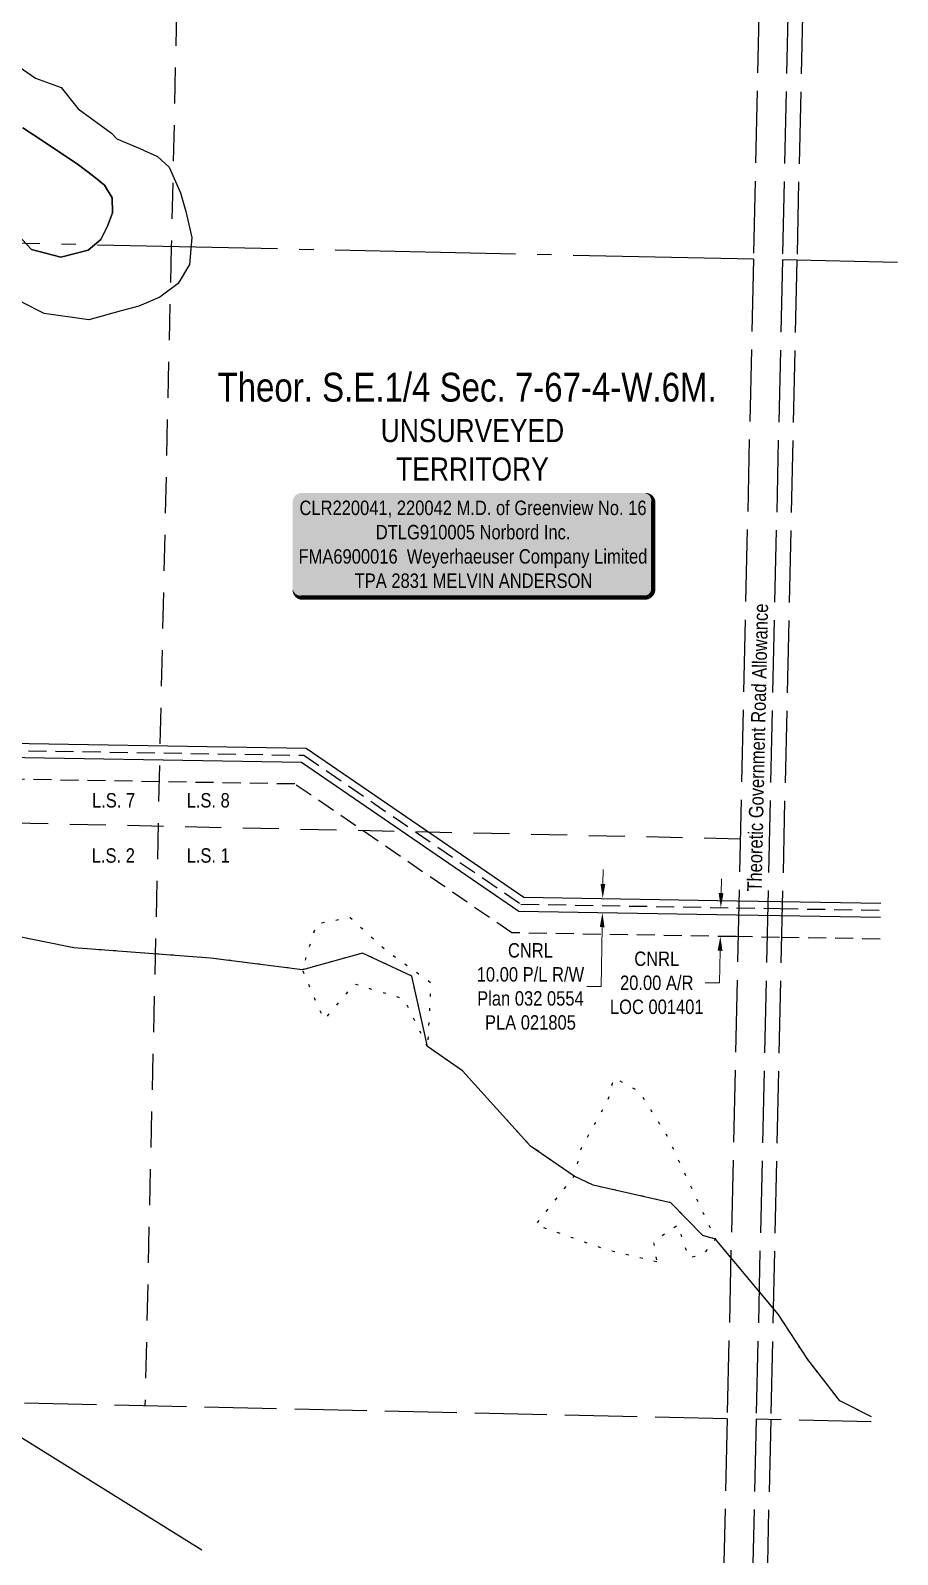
# Model space of a CAD drawing. Extents: x 395442 to 398211, y 6070208 to 6072971.
# Drawn here: x 397555 to 398156, y 6071133 to 6072190 of the extents above; entities that cross this region are included whole.
import ezdxf
from ezdxf.enums import TextEntityAlignment as Align

# ---------------------------------------------------------------- set-up
doc = ezdxf.new("R2010")
doc.units = 0
doc.header["$LTSCALE"] = 5
doc.header["$PDSIZE"] = 0.5
for name, pattern in [('foc-ACCESSROAD', [3.75, 2.5, -1.25]), ('foc-LSD', [8, 5, -3]), ('foc-QUARTERLINE', [33, 25, -3, 2, -3]), ('foc-UNSURVEYED', [12.5, 10, -2.5]), ('foc-WHEELTRACKS', [2, 0.4, -1.6])]:
    doc.linetypes.add(name, pattern=pattern)
doc.layers.get('Defpoints').update_dxf_attribs({"color": 9})
for name, color, linetype in [('C-AR', 13, 'foc-ACCESSROAD'), ('C-RW', 13, 'Continuous'), ('C-SYMBOL', 7, 'Continuous'), ('L-ROAD-T', 7, 'Continuous'), ('L-SECQ', 8, 'foc-QUARTERLINE'), ('L-SECTION-LSD', 7, 'foc-LSD'), ('L-TITLEDB', 4, 'Continuous'), ('L-UNS-T', 3, 'Continuous'), ('L-USEC', 7, 'foc-UNSURVEYED'), ('T-WATER-P3', 160, 'foc-WHEELTRACKS'), ('WETLAND', 143, 'Continuous')]:
    doc.layers.add(name, color=color, linetype=linetype)
doc.layers.add('C-AR-T', color=13, linetype='Continuous', lineweight=9)
doc.layers.add('C-RW-T', color=13, linetype='Continuous', lineweight=9)
doc.styles.add('100L', font='ARIALN.TTF', dxfattribs={"height": 11})
doc.styles.add('175L', font='ARIALN.TTF', dxfattribs={"height": 20})
doc.styles.add('80', font='ARIALN.TTF', dxfattribs={"height": 10})
doc.styles.add('80CG', font='ARIALN.TTF', dxfattribs={"height": 10})
doc.styles.add('80L', font='ARIALN.TTF', dxfattribs={"height": 10})
doc.styles.add('foc-LtypeFont', font='ARIALN.TTF', dxfattribs={"height": 7.35})
doc.linetypes.add('foc-TOPO-flowdirection-NOLINE', pattern='A,0,[">",foc-LtypeFont,S=0.3,R=0,X=0,Y=-0.945],-20,[">",foc-LtypeFont,S=0.3,R=0,X=0,Y=-0.945],0', length=20)
doc.dimstyles.new('Compass 5 000', dxfattribs={"dimscale": 5, "dimtxt": 9, "dimasz": 2, "dimexe": 0.2, "dimexo": 0.0625, "dimgap": 0.5, "dimtad": 0, "dimtih": 1, "dimtoh": 1, "dimzin": 0, "dimdsep": 46, "dimtxsty": '80CG', "dimcen": 0.1, "dimse1": 1, "dimse2": 1, "dimclrd": 256, "dimclrt": 256, "dimaunit": 1, "dimadec": 4, "dimazin": 0, "dimtfac": 0.06, "dimtofl": 0, "dimtmove": 0, "dimatfit": 1, "dimfxl": 0.2, "dimtolj": 1, "dimtzin": 0, "dimlwd": -1, "dimarcsym": 0})

# ---------------------------------------------------------------- blocks, each defined once
blk = doc.blocks.new('*D500')
at = {"layer": 'C-RW-T', "transparency": 16777216}
for p, q in [((397935.6, 6072297.7), (397935.9, 6072307.7)), ((397935.1, 6072272.7), (397934.5, 6072246.7)), ((397934.5, 6072246.7), (397924.5, 6072246.7))]:
    blk.add_line(p, q, dxfattribs=at)
for points in [[(397934, 6072297.8), (397937.3, 6072297.7), (397935.4, 6072287.7)], [(397933.4, 6072272.8), (397936.8, 6072272.7), (397935.3, 6072282.7)]]:
    blk.add_solid(points, dxfattribs=at)
at = {"layer": 'Defpoints', "color": 0, "transparency": 16777216}
for p in [(397911.9, 6072288.3), (397911.8, 6072283.3), (397935.3, 6072282.7)]:
    blk.add_point(p, dxfattribs=at)
at = {"layer": 'C-RW-T', "transparency": 16777216, "insert": (397885.8, 6072246.7), "char_height": 10, "attachment_point": 5, "style": '80CG'}
blk.add_mtext('\\A1;CNRL\\P5.00 P/L R/W\\PPlan 092 9954\\PPLA 061497', dxfattribs=at)
blk = doc.blocks.new('*D503')
at = {"layer": 'C-AR-T', "transparency": 16777216}
for p, q in [((398033.8, 6071591.2), (398034, 6071601.2)), ((398033.1, 6071551.2), (398032.7, 6071529)), ((398032.7, 6071529), (398022.7, 6071529))]:
    blk.add_line(p, q, dxfattribs=at)
for points in [[(398032.1, 6071591.3), (398035.5, 6071591.2), (398033.6, 6071581.2)], [(398031.4, 6071551.3), (398034.8, 6071551.2), (398033.3, 6071561.2)]]:
    blk.add_solid(points, dxfattribs=at)
at = {"layer": 'Defpoints', "color": 0, "transparency": 16777216}
for p in [(397984.7, 6071582.1), (397984.3, 6071562.1), (398033.3, 6071561.2)]:
    blk.add_point(p, dxfattribs=at)
at = {"layer": 'C-AR-T', "transparency": 16777216, "insert": (397989.2, 6071529), "char_height": 10, "attachment_point": 5, "style": '80CG'}
blk.add_mtext('\\A1;CNRL\\P20.00 A/R\\PLOC 001401', dxfattribs=at)
blk = doc.blocks.new('*D504')
at = {"layer": 'C-RW-T', "transparency": 16777216}
for p, q in [((397951.9, 6071597.6), (397952, 6071607.6)), ((397951.4, 6071567.6), (397950.7, 6071526.5)), ((397950.7, 6071526.5), (397940.7, 6071526.5))]:
    blk.add_line(p, q, dxfattribs=at)
for points in [[(397950.2, 6071597.6), (397953.5, 6071597.5), (397951.7, 6071587.6)], [(397949.7, 6071567.7), (397953, 6071567.6), (397951.5, 6071577.6)]]:
    blk.add_solid(points, dxfattribs=at)
at = {"layer": 'Defpoints', "color": 0, "transparency": 16777216}
for p in [(397920.1, 6071588.1), (397919.9, 6071578.2), (397951.7, 6071587.6)]:
    blk.add_point(p, dxfattribs=at)
at = {"layer": 'C-RW-T', "transparency": 16777216, "insert": (397901.6, 6071526.5), "char_height": 10, "attachment_point": 5, "style": '80CG'}
blk.add_mtext('\\A1;CNRL\\P10.00 P/L R/W\\PPlan 032 0554\\PPLA 021805', dxfattribs=at)
blk = doc.blocks.new('*U608')
h = blk.add_hatch(color=255)
edge = h.paths.add_edge_path()
edge.add_line((-119, -37), (119, -37))
edge.add_arc((119, -31), 6, 270, 360)
edge.add_line((125, -31), (125, 29.5))
edge.add_arc((119, 29.5), 6, 0, 90)
edge.add_line((119, 35.5), (-119, 35.5))
edge.add_arc((-119, 29.5), 6, 90, 180)
edge.add_line((-125, 29.5), (-125, -31))
edge.add_arc((-119, -31), 6, 180, 270)
at = {"color": 44, "flags": 128}
blk.add_lwpolyline([(-119, -37, 3, 3, 0), (119, -37, 3, 3, 0.414214), (125, -31, 3, 3, 0), (125, 29.5, 3, 0, 0.414214), (119, 35.5, 0, 0, 0), (-119, 35.5, 0, 0, 0.414214), (-125, 29.5, 0, 0, 0), (-125, -31, 0, 3, 0.414214)], format="xyseb", close=True, dxfattribs=at)
at = {"color": 44, "style": '80'}
blk.add_attdef('ENTER_TEXT_001', (-36, -5), '', height=10, dxfattribs=at)

msp = doc.modelspace()

# ---------------------------------------------------------------- linework, layer by layer
at = {"layer": 'C-AR'}
msp.add_lwpolyline([(398144.108, 6071559.372), (398074.314, 6071560.553), (398044.154, 6071561.063), (397888.692, 6071563.695), (397738.164, 6071666.953), (397491.922, 6071671.039), (397346.142, 6071753.507), (397328.869, 6071754.869), (397330.457, 6071774.87), (397355.368, 6071772.84), (397359.036, 6071769.182), (397497.339, 6071690.95), (397744.512, 6071686.848), (397895.045, 6071583.587), (398044.606, 6071581.056), (398074.766, 6071580.545), (398144.56, 6071579.364)], dxfattribs=at)
at = {"layer": 'C-RW'}
for points in [[(397498.689, 6071695.926), (397746.081, 6071691.82), (397897.048, 6071588.483), (398044.718, 6071586.002), (398074.878, 6071585.495), (398144.673, 6071584.321)], [(398144.447, 6071574.365), (398074.653, 6071575.548), (398044.493, 6071576.058), (397893.456, 6071578.614), (397742.925, 6071681.874), (397495.985, 6071685.972)]]:
    msp.add_lwpolyline(points, dxfattribs=at)
at = {"layer": 'L-SECQ'}
for p, q in [((398056.211, 6072030.858), (397248.821, 6072048.49)), ((398156.151, 6072028.672), (398076.315, 6072030.418))]:
    msp.add_line(p, q, dxfattribs=at)
at = {"layer": 'L-SECTION-LSD'}
for p, q in [((397670.77, 6072843.805), (397652.516, 6072039.674)), ((397652.516, 6072039.674), (397634.265, 6071235.543)), ((398047.122, 6071628.792), (397239.658, 6071646.425))]:
    msp.add_line(p, q, dxfattribs=at)
at = {"layer": 'L-TITLEDB', "flags": 128}
msp.add_lwpolyline([(396349.127, 6072025.466), (396417.728, 6071976.189), (396991.704, 6071564.737, 0.01771834), (397092.593, 6071497.683), (397673.624, 6071135.867)], format="xyb", dxfattribs=at)
at = {"layer": 'L-USEC'}
for p, q in [((398074.392, 6072834.989), (398056.211, 6072030.858)), ((398094.497, 6072834.549), (398076.315, 6072030.418)), ((398104.548, 6072834.307), (398086.367, 6072030.176)), ((398056.211, 6072030.858), (398038.034, 6071226.726)), ((398076.315, 6072030.403), (398058.139, 6071226.287)), ((398086.367, 6072030.176), (398068.19, 6071226.045)), ((398038.034, 6071226.726), (397230.495, 6071244.36)), ((398038.034, 6071226.726), (398035.776, 6071126.79)), ((398058.138, 6071226.272), (398055.88, 6071126.335)), ((398137.973, 6071224.542), (398058.139, 6071226.287)), ((398068.19, 6071226.045), (398065.932, 6071126.108))]:
    msp.add_line(p, q, dxfattribs=at)
at = {"layer": 'T-WATER-P3', "linetype": 'foc-TOPO-flowdirection-NOLINE', "flags": 128}
for points in [[(397743.505, 6071538.125), (397679.746, 6071546.207), (397584.999, 6071553.328), (397542.661, 6071561.817), (397435.034, 6071607.566)], [(397830.207, 6071484.8), (397819.302, 6071533.763), (397785.193, 6071549.646), (397743.505, 6071538.125)], [(397931.992, 6071394.889), (397901.733, 6071415.845), (397854.551, 6071467.907), (397830.207, 6071484.8)], [(398029.842, 6071351.304), (398021.076, 6071353.88), (397998.943, 6071376.541), (397945.189, 6071388.663), (397931.992, 6071394.889)], [(398138.052, 6071228.035), (398116.084, 6071239.167), (398093.882, 6071267.718), (398073.35, 6071299.319), (398029.842, 6071351.304)]]:
    msp.add_lwpolyline(points, dxfattribs=at)
at = {"layer": 'T-WATER-P3', "flags": 128}
for points in [[(397743.505, 6071538.125), (397679.746, 6071546.207), (397584.999, 6071553.328), (397542.661, 6071561.817), (397435.034, 6071607.566)], [(397830.207, 6071484.8), (397819.302, 6071533.763), (397785.193, 6071549.646), (397743.505, 6071538.125)], [(397931.992, 6071394.889), (397901.733, 6071415.845), (397854.551, 6071467.907), (397830.207, 6071484.8)], [(398029.842, 6071351.304), (398021.076, 6071353.88), (397998.943, 6071376.541), (397945.189, 6071388.663), (397931.992, 6071394.889)], [(398138.052, 6071228.035), (398116.084, 6071239.167), (398093.882, 6071267.718), (398073.35, 6071299.319), (398029.842, 6071351.304)]]:
    msp.add_lwpolyline(points, dxfattribs=at)
for points in [[(397830.207, 6071484.8), (397814.049, 6071517.732), (397779.406, 6071528.181), (397758.441, 6071503.385), (397743.505, 6071538.125), (397753.362, 6071569.992), (397776.479, 6071574.453), (397802.746, 6071550.489), (397832.576, 6071529.235), (397830.207, 6071484.8)], [(397989.212, 6071335.427), (397954.992, 6071343.66), (397905.138, 6071361.025), (397931.992, 6071394.889), (397937.059, 6071414.644), (397955.347, 6071447.395), (397959.495, 6071463.139), (397976.904, 6071453.798), (397996.61, 6071422.457), (398029.842, 6071351.304), (398022.016, 6071341.305), (398011.69, 6071337.952), (398003.901, 6071361.079), (397986.918, 6071349.598), (397989.212, 6071335.427)]]:
    msp.add_lwpolyline(points, close=True, dxfattribs=at)
at = {"layer": 'WETLAND'}
for points in [[(397544.643, 6072166.088), (397558.395, 6072156.593), (397576.076, 6072150.044), (397587.864, 6072135.31), (397611.178, 6072118.252), (397614.713, 6072114.354), (397630.757, 6072107.806), (397642.872, 6072102.239), (397651.058, 6072094.709), (397658.916, 6072077.027), (397662.518, 6072063.93), (397666.774, 6072045.922), (397665.137, 6072027.258), (397657.279, 6072014.161), (397644.509, 6072004.666), (397630.102, 6071998.445), (397617.882, 6071995.13), (397595.395, 6071988.949), (397564.289, 6071993.206), (397548.9, 6072001.064)], [(397549.637, 6072122.05), (397564.313, 6072112.266), (397574.961, 6072105.071), (397587.336, 6072097.013), (397598.847, 6072088.38), (397606.329, 6072082.337), (397611.509, 6072073.416), (397611.797, 6072063.055), (397608.344, 6072053.847), (397603.739, 6072044.638), (397594.865, 6072037.181), (397575.896, 6072032.263), (397555.662, 6072037.659), (397532.28, 6072062.39)], [(397532.28, 6072062.39), (397555.662, 6072037.659), (397575.896, 6072032.263), (397594.865, 6072037.181), (397603.739, 6072044.638), (397608.344, 6072053.847), (397611.797, 6072063.055), (397611.509, 6072073.416), (397606.329, 6072082.337), (397598.847, 6072088.38), (397587.336, 6072097.013), (397574.961, 6072105.071), (397564.313, 6072112.266), (397549.637, 6072122.05)]]:
    msp.add_lwpolyline(points, dxfattribs=at)

# ---------------------------------------------------------------- block references
ref = msp.add_blockref('*U608', (397861.8, 6071833.224))
ref.add_attrib('ENTER_TEXT_001', 'CLR220041, 220042 M.D. of Greenview No. 16', (397741.441, 6071853.487), dxfattribs={"color": 44, "height": 10, "style": '80'})
ref.add_attrib('ENTER_TEXT_002', 'DTLG910005 Norbord Inc.', (397794.361, 6071836.643), dxfattribs={"color": 44, "height": 10, "style": '80'})
ref.add_attrib('ENTER_TEXT_003', 'FMA6900016  Weyerhaeuser Company Limited', (397740.752, 6071819.799), dxfattribs={"color": 44, "height": 10, "style": '80'})
ref.add_attrib('ENTER_TEXT_004', 'TPA 2831 MELVIN ANDERSON', (397779.699, 6071802.955), dxfattribs={"color": 44, "height": 10, "style": '80'})

# ---------------------------------------------------------------- texts
at = {"layer": 'C-SYMBOL', "color": 3, "style": '175L'}
msp.add_text('Theor. S.E.1/4 Sec. 7-67-4-W.6M.', height=19.99245, dxfattribs=at).set_placement((397857.676, 6071926.184), align=Align.BOTTOM_CENTER)
at = {"layer": 'L-ROAD-T', "style": '80L'}
msp.add_text('Theoretic Government Road Allowance', height=9.99622, rotation=88.684111, dxfattribs=at).set_placement((398059.147, 6071692.189), align=Align.MIDDLE_CENTER)
at = {"layer": 'L-UNS-T', "color": 3, "insert": (397861.397, 6071898.629), "char_height": 15.99396, "attachment_point": 5, "style": '80L'}
msp.add_mtext_dynamic_manual_height_columns('UNSURVEYED TERRITORY', width=126.41375, gutter_width=47.5, heights=[0], dxfattribs=at)

# ---------------------------------------------------------------- dimensions: what is measured, and where the dimension line sits
at = {"layer": 'C-AR-T'}
dim = msp.add_linear_dim(base=(398033.282, 6071561.248), p1=(397984.661, 6071582.07), p2=(397984.322, 6071562.076), angle=269.030327, text='CNRL\\P20.00 A/R\\PLOC 001401', dimstyle='Compass 5 000', dxfattribs=at)
dim.commit()
dim.dimension.update_dxf_attribs({"geometry": '*D503', "text_midpoint": (397989.223, 6071529.037), "dimtype": 161})
at = {"layer": 'C-RW-T'}
for base, p1, p2, angle, text, picture, middle in [((397935.315, 6072282.743), (397911.901, 6072288.275), (397911.789, 6072283.268), 268.720335, 'CNRL\\P5.00 P/L R/W\\PPlan 092 9954\\PPLA 061497', '*D500', (397885.786, 6072246.746)), ((397951.698, 6071587.565), (397919.939, 6071578.166), (397920.105, 6071588.096), 89.037314, 'CNRL\\P10.00 P/L R/W\\PPlan 032 0554\\PPLA 021805', '*D504', (397901.587, 6071526.535))]:
    dim = msp.add_linear_dim(base=base, p1=p1, p2=p2, angle=angle, text=text, dimstyle='Compass 5 000', dxfattribs=at)
    dim.commit()
    dim.dimension.update_dxf_attribs({"geometry": picture, "text_midpoint": middle, "dimtype": 161})

# ---------------------------------------------------------------- next in the draw order: texts
at = {"layer": 'L-SECTION-LSD', "attachment_point": 1, "style": '100L', "bg_fill": 3, "box_fill_scale": 1.5, "bg_fill_color": 256, "bg_fill_transparency": 0}
for s, width, insert, char_height in [('\\pi2.3169;L.S. 7', 30.88047, (397595.244, 6071660.637), 9.99622), ('L.S. 8', 30.40114, (397663.178, 6071660.637), 9.9962), ('\\pi2.1512;L.S. 2', 30.65342, (397595.244, 6071622.366), 9.99622), ('L.S. 1', 29.99119, (397663.178, 6071622.366), 9.9962)]:
    msp.add_mtext_dynamic_manual_height_columns(s, width=width, gutter_width=55, heights=[0], dxfattribs=dict(at, insert=insert, char_height=char_height))

doc.saveas('drawing.dxf')
